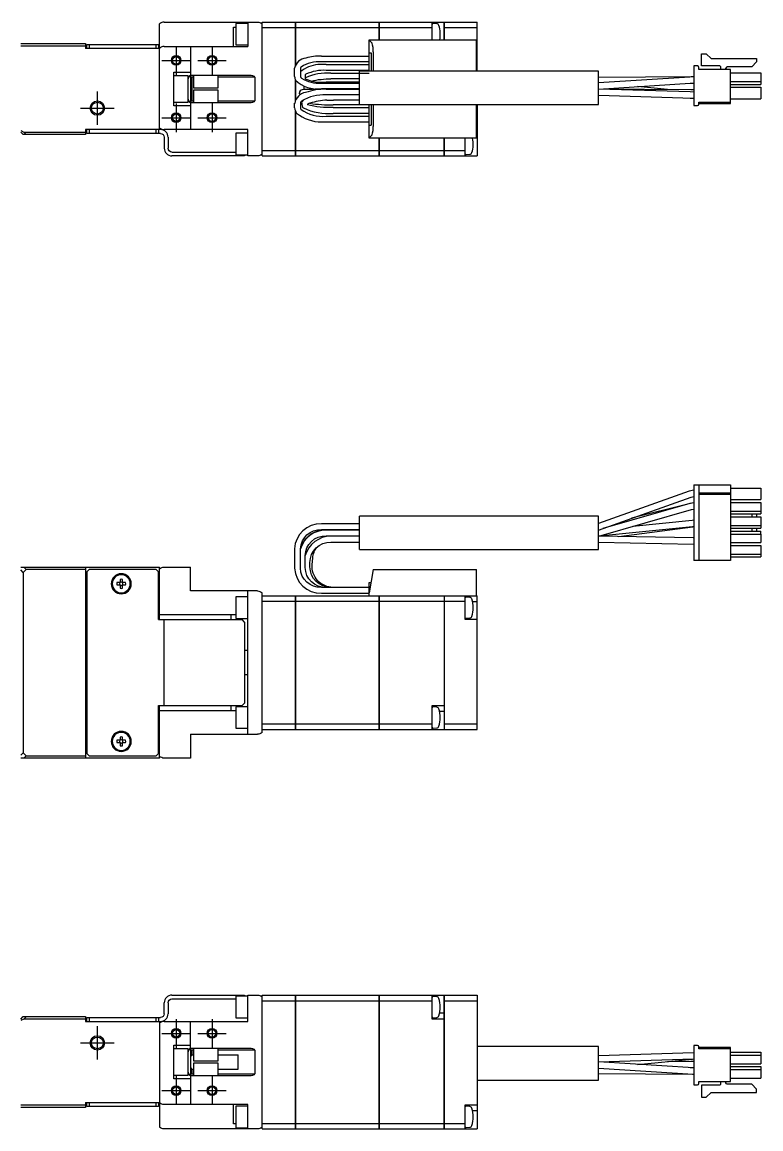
# Model space of a CAD drawing. Extents: x 0 to 720, y -8 to 242.
# Drawn here: x 192.2 to 346.9, y 10 to 241.7 of the extents above; entities that cross this region are included whole.
import ezdxf

# ---------------------------------------------------------------- set-up
doc = ezdxf.new("R2010")
doc.units = 0
doc.header["$LTSCALE"] = 0.5
doc.linetypes.add('CENTER', pattern=[50.8, 31.75, -6.35, 6.35, -6.35])
for name, color, linetype in [('MSM_CENTER', 1, 'CENTER'), ('MSM_CONTINUOUS', 7, 'CONTINUOUS'), ('MSM_NARROW', 5, 'CONTINUOUS')]:
    doc.layers.add(name, color=color, linetype=linetype)

msp = doc.modelspace()

# ---------------------------------------------------------------- linework, layer by layer
at = {"layer": 'MSM_CENTER'}
for p, q in [((224.48, 236.71), (224.48, 230.71)), ((231.98, 236.71), (231.98, 230.71)), ((221.48, 233.71), (227.48, 233.71)), ((228.98, 233.71), (234.98, 233.71)), ((207.98, 220.21), (207.98, 227.21)), ((204.48, 223.71), (211.48, 223.71)), ((224.48, 224.71), (224.48, 218.71)), ((231.98, 224.71), (231.98, 218.71)), ((221.48, 221.71), (227.48, 221.71)), ((228.98, 221.71), (234.98, 221.71)), ((224.48, 33), (224.48, 27)), ((231.98, 33), (231.98, 27)), ((207.98, 24.5), (207.98, 31.5)), ((204.48, 28), (211.48, 28)), ((221.48, 30), (227.48, 30)), ((228.98, 30), (234.98, 30)), ((224.48, 21), (224.48, 15)), ((231.98, 21), (231.98, 15)), ((221.48, 18), (227.48, 18)), ((228.98, 18), (234.98, 18))]:
    msp.add_line(p, q, dxfattribs=at)
at = {"layer": 'MSM_CONTINUOUS'}
for p, q in [((220.98, 236.23), (220.98, 241.33)), ((221.98, 241.71), (241.48, 241.71)), ((236.98, 241.46), (236.98, 236.96)), ((239.48, 241.46), (236.98, 241.46)), ((239.48, 241.71), (239.48, 236.61)), ((242.48, 213.71), (242.48, 241.71)), ((242.48, 241.71), (249.47, 241.71)), ((249.47, 232.66), (249.47, 241.71)), ((249.48, 241.7), (249.47, 241.7)), ((249.48, 241.71), (249.48, 232.68)), ((249.48, 241.71), (266.97, 241.71)), ((266.97, 238.01), (266.97, 241.71)), ((266.98, 241.7), (266.97, 241.7)), ((266.98, 241.71), (280.58, 241.71)), ((266.98, 241.71), (266.98, 238.01)), ((278.08, 238.01), (278.08, 241.71)), ((279.07, 241.38), (278.3, 241.44)), ((280.58, 238.01), (280.58, 241.71)), ((280.58, 241.7), (280.59, 241.7)), ((280.59, 241.71), (280.59, 238.01)), ((280.59, 241.71), (287.48, 241.71)), ((287.48, 231.48), (287.48, 241.71)), ((236.48, 240.66), (236.98, 240.66)), ((236.48, 236.61), (236.48, 240.66)), ((242.48, 240.56), (249.47, 240.56)), ((249.48, 240.56), (249.47, 240.56)), ((249.48, 240.56), (266.97, 240.56)), ((266.98, 240.56), (266.97, 240.56)), ((266.98, 240.56), (278.08, 240.56)), ((280.58, 240.56), (280.59, 240.56)), ((280.59, 240.56), (287.48, 240.56)), ((191.98, 237.21), (205.48, 237.21)), ((205.48, 236.71), (191.98, 236.71)), ((205.48, 237.21), (205.48, 236.21)), ((205.78, 236.21), (205.78, 237.01)), ((205.78, 237.01), (220.78, 237.01)), ((206.28, 237.01), (206.28, 236.21)), ((220.28, 236.21), (220.28, 237.01)), ((220.78, 237.01), (220.78, 236.21)), ((221.98, 236.61), (239.48, 236.61)), ((227.48, 236.61), (227.48, 230.59)), ((236.98, 236.96), (239.48, 236.96)), ((264.88, 238.01), (287.38, 238.01)), ((264.88, 231.48), (264.88, 238.01)), ((264.88, 237.91), (265.48, 237.31)), ((287.38, 231.48), (287.38, 238.01)), ((220.98, 236.21), (205.48, 236.21)), ((220.98, 219.21), (220.98, 236.21)), ((254.88, 234.61), (264.88, 234.61)), ((264.88, 235.31), (265.27, 235.31)), ((265.27, 235.31), (265.27, 231.48)), ((265.75, 235.53), (265.75, 231.48)), ((334.43, 235.1), (335.43, 235.1)), ((334.43, 232.57), (334.43, 235.1)), ((335.43, 235.1), (336.45, 234.08)), ((336.45, 234.08), (345.99, 234.08)), ((345.99, 234.08), (345.99, 233.38)), ((249.28, 230.32), (249.28, 232.06)), ((250.48, 232.06), (250.48, 230.32)), ((264.88, 233.41), (254.88, 233.41)), ((255.88, 232.81), (264.88, 232.81)), ((332.88, 232.53), (332.88, 224.25)), ((333.6, 232.53), (332.88, 232.53)), ((333.9, 231.82), (333.9, 232.23)), ((340.53, 231.82), (333.9, 231.82)), ((338.28, 232.57), (334.43, 232.57)), ((338.43, 232.42), (338.43, 231.82)), ((339.58, 231.82), (339.58, 232.1)), ((344.99, 232.38), (339.86, 232.38)), ((340.53, 224.71), (340.53, 231.82)), ((345.99, 233.38), (344.99, 232.38)), ((223.98, 231.21), (227.48, 231.21)), ((223.98, 224.21), (223.98, 231.21)), ((226.98, 230.46), (223.98, 230.46)), ((226.98, 224.96), (226.98, 230.46)), ((227.48, 230.59), (227.57, 230.59)), ((227.5, 230.56), (227.57, 230.59)), ((227.58, 224.84), (227.58, 230.59)), ((227.78, 230.21), (227.58, 230.01)), ((227.78, 230.61), (240.18, 230.61)), ((227.78, 230.21), (227.78, 225.21)), ((228.08, 230.21), (227.78, 230.21)), ((228.08, 230.61), (228.08, 227.96)), ((233.28, 227.96), (233.28, 230.61)), ((240.88, 230.21), (233.28, 230.21)), ((240.98, 229.81), (240.98, 225.61)), ((249.47, 229.61), (249.47, 225.37)), ((249.48, 225.39), (249.48, 229.59)), ((251.48, 230.66), (251.48, 229.92)), ((264.88, 231.61), (255.88, 231.61)), ((256.88, 231.01), (264.88, 231.01)), ((262.88, 229.81), (256.88, 229.81)), ((262.88, 224.48), (262.88, 231.48)), ((312.88, 231.48), (262.88, 231.48)), ((312.88, 224.48), (312.88, 231.48)), ((332.55, 230.26), (312.88, 230.11)), ((332.02, 230.21), (312.88, 229.02)), ((332.88, 230.25), (332.02, 230.21)), ((332.88, 230.26), (332.27, 230.26)), ((332.88, 230.26), (332.55, 230.26)), ((340.53, 231.09), (346.88, 231.09)), ((346.88, 231.09), (346.88, 228.69)), ((228.08, 227.96), (233.28, 227.96)), ((228.08, 227.46), (228.08, 224.81)), ((233.28, 227.46), (228.08, 227.46)), ((233.28, 224.81), (233.28, 227.46)), ((251.28, 228.08), (251.33, 228.3)), ((251.28, 228.04), (251.28, 228.08)), ((251.28, 227.64), (251.28, 228.04)), ((251.28, 227.58), (251.28, 227.64)), ((253.83, 229.14), (255.88, 229.21)), ((254.88, 228.96), (262.88, 228.96)), ((262.88, 227.76), (254.88, 227.76)), ((255.88, 229.21), (262.88, 229.21)), ((255.88, 227.66), (262.88, 227.66)), ((332.09, 227.09), (312.88, 227.71)), ((312.9, 227.71), (332.1, 228.92)), ((332.22, 227.57), (312.9, 227.71)), ((327.36, 227.61), (321.03, 228.22)), ((332.88, 227.07), (332.09, 227.09)), ((332.1, 228.92), (332.88, 228.95)), ((332.88, 227.57), (332.22, 227.57)), ((340.53, 229.29), (346.88, 229.29)), ((340.53, 228.69), (346.88, 228.69)), ((340.53, 228.09), (346.88, 228.09)), ((346.88, 228.09), (346.88, 225.69)), ((223.98, 224.96), (226.98, 224.96)), ((227.48, 224.84), (227.48, 219.21)), ((227.48, 224.84), (227.57, 224.84)), ((227.57, 224.84), (227.49, 224.87)), ((227.58, 225.41), (227.78, 225.21)), ((227.78, 225.21), (228.08, 225.21)), ((240.18, 224.81), (227.78, 224.81)), ((233.28, 225.21), (240.88, 225.21)), ((250.32, 226.72), (250.28, 226.92)), ((250.44, 226.54), (250.32, 226.72)), ((250.8, 224.75), (250.82, 224.79)), ((250.82, 224.79), (250.89, 224.99)), ((262.88, 226.46), (255.88, 226.46)), ((257.46, 225.37), (257.42, 225.37)), ((262.88, 225.37), (257.44, 225.37)), ((312.88, 226.41), (332.77, 225.77)), ((332.05, 225.79), (332.88, 225.77)), ((332.77, 225.77), (332.88, 225.77)), ((333.9, 224.96), (340.53, 224.96)), ((333.9, 224.55), (333.9, 224.96)), ((340.53, 225.69), (346.88, 225.69)), ((227.48, 224.21), (223.98, 224.21)), ((249.28, 223.76), (249.28, 224.72)), ((249.47, 213.71), (249.47, 223.01)), ((249.48, 222.99), (249.48, 213.71)), ((250.48, 224.73), (250.48, 223.76)), ((252, 224.54), (251.95, 224.38)), ((262.88, 224.41), (257.34, 224.41)), ((257.36, 223.81), (264.88, 223.81)), ((264.88, 222.61), (257.36, 222.61)), ((262.88, 224.48), (312.88, 224.48)), ((264.88, 217.41), (264.88, 224.48)), ((265.27, 224.48), (265.27, 220.11)), ((265.75, 224.48), (265.75, 219.89)), ((287.38, 217.41), (287.38, 224.48)), ((287.48, 224.48), (287.48, 213.71)), ((332.88, 224.25), (333.6, 224.25)), ((333.9, 224.71), (340.53, 224.71)), ((254.88, 220.81), (264.88, 220.81)), ((255.88, 222.01), (264.88, 222.01)), ((191.98, 219.02), (192.59, 218.71)), ((192.48, 218.21), (191.98, 218.71)), ((205.48, 218.21), (192.48, 218.21)), ((192.59, 218.71), (205.48, 218.71)), ((192.59, 218.71), (193.09, 218.21)), ((221.18, 219.21), (205.48, 219.21)), ((205.48, 219.21), (205.48, 218.21)), ((205.78, 218.41), (205.78, 219.21)), ((221.18, 218.41), (205.78, 218.41)), ((206.28, 219.21), (206.28, 218.41)), ((220.28, 218.41), (220.28, 219.21)), ((220.78, 219.21), (220.78, 218.41)), ((239.48, 219.21), (221.98, 219.21)), ((236.98, 218.46), (236.98, 213.96)), ((239.48, 218.46), (236.98, 218.46)), ((239.48, 213.71), (239.48, 219.21)), ((264.88, 220.11), (265.27, 220.11)), ((265.48, 218.12), (264.88, 217.52)), ((221.98, 217.61), (221.98, 215.31)), ((222.78, 217.61), (222.78, 215.31)), ((287.38, 217.41), (264.88, 217.41)), ((266.97, 213.71), (266.97, 217.41)), ((266.98, 217.41), (266.98, 213.71)), ((280.58, 213.71), (280.58, 217.41)), ((280.59, 217.41), (280.59, 213.71)), ((284.98, 213.71), (284.98, 217.41)), ((287.38, 217.46), (287.48, 217.46)), ((223.58, 214.51), (236.98, 214.51)), ((238.78, 213.71), (223.58, 213.71)), ((236.98, 213.96), (239.48, 213.96)), ((238.28, 213.71), (238.28, 213.96)), ((238.78, 213.96), (238.78, 213.71)), ((241.48, 213.71), (239.48, 213.71)), ((242.48, 214.87), (249.47, 214.87)), ((242.48, 213.71), (249.47, 213.71)), ((249.48, 214.87), (249.47, 214.87)), ((249.48, 213.72), (249.47, 213.72)), ((249.48, 214.87), (266.97, 214.87)), ((249.48, 213.71), (266.97, 213.71)), ((266.98, 214.87), (266.97, 214.87)), ((266.98, 213.72), (266.97, 213.72)), ((266.98, 214.87), (280.58, 214.87)), ((266.98, 213.71), (280.58, 213.71)), ((280.58, 214.87), (280.59, 214.87)), ((280.58, 213.72), (280.59, 213.72)), ((280.59, 214.87), (284.98, 214.87)), ((280.59, 213.71), (287.48, 213.71)), ((285.19, 213.98), (285.96, 214.05)), ((332.88, 143.75), (331.85, 143.49)), ((332.88, 144.87), (332.88, 129.02)), ((332.88, 144.87), (340.53, 144.87)), ((333.9, 144.87), (333.9, 129.02)), ((340.53, 144.87), (340.53, 129.02)), ((340.53, 144.14), (346.88, 144.14)), ((346.88, 144.14), (346.88, 141.74)), ((331.85, 143.49), (312.88, 136.76)), ((312.88, 135.38), (332.29, 142.27)), ((332.28, 142.27), (332.88, 142.43)), ((332.29, 142.27), (332.88, 142.43)), ((340.53, 143.09), (333.9, 143.09)), ((340.53, 142.79), (333.9, 142.79)), ((340.53, 141.74), (346.88, 141.74)), ((312.97, 134.12), (332.39, 139.65)), ((332.03, 140.9), (313.82, 135.71)), ((332.12, 140.95), (319.81, 137.84)), ((332.88, 141.08), (332.03, 140.9)), ((332.88, 141.09), (332.12, 140.95)), ((332.39, 139.65), (332.88, 139.76)), ((340.53, 141.14), (346.88, 141.14)), ((340.53, 139.34), (346.88, 139.34)), ((346.88, 141.14), (346.88, 139.34)), ((346.88, 139.34), (346.88, 138.74)), ((262.88, 131.27), (262.88, 138.27)), ((312.88, 138.27), (262.88, 138.27)), ((312.88, 131.27), (312.88, 138.27)), ((332.47, 137.38), (320.07, 136.14)), ((332.88, 137.41), (332.47, 137.38)), ((340.53, 138.74), (346.88, 138.74)), ((340.53, 138.14), (346.88, 138.14)), ((344.99, 138.74), (344.99, 138.14)), ((345.99, 138.74), (345.99, 138.14)), ((346.88, 138.14), (346.88, 136.34)), ((262.88, 136.67), (254.88, 136.67)), ((254.88, 135.47), (262.88, 135.47)), ((262.88, 135.37), (255.88, 135.37)), ((313, 134.13), (332.6, 136.09)), ((317.18, 134.03), (332.64, 136.08)), ((332.6, 136.09), (332.88, 136.11)), ((340.53, 136.34), (346.88, 136.34)), ((340.53, 135.74), (346.88, 135.74)), ((340.53, 135.14), (346.88, 135.14)), ((340.53, 134.54), (346.88, 134.54)), ((344.99, 135.74), (344.99, 135.14)), ((345.99, 135.74), (345.99, 135.14)), ((346.88, 136.34), (346.88, 135.74)), ((346.88, 134.54), (346.88, 135.14)), ((346.88, 134.54), (346.88, 132.74)), ((255.14, 134.01), (255.17, 134.02)), ((255.17, 134.01), (255.14, 134.01)), ((255.17, 134.02), (256.38, 134.17)), ((255.88, 134.07), (255.17, 134.01)), ((255.88, 134.17), (262.88, 134.17)), ((262.88, 134.07), (255.88, 134.07)), ((256.88, 132.87), (262.88, 132.87)), ((332.8, 133.72), (312.88, 134.12)), ((312.88, 132.82), (332.77, 132.42)), ((332.88, 133.72), (332.73, 133.72)), ((332.77, 132.42), (332.88, 132.42)), ((332.88, 133.72), (332.8, 133.72)), ((340.53, 132.74), (346.88, 132.74)), ((340.53, 132.14), (346.88, 132.14)), ((346.88, 132.14), (346.88, 130.34)), ((249.28, 131.47), (249.28, 127.37)), ((250.48, 127.37), (250.48, 131.47)), ((250.49, 131.46), (250.48, 131.43)), ((251.48, 127.53), (251.48, 130.01)), ((262.88, 131.27), (312.88, 131.27)), ((340.53, 130.34), (346.88, 130.34)), ((346.88, 130.34), (346.88, 129.74)), ((191.98, 127.62), (220.98, 127.62)), ((192.59, 127.62), (193.09, 127.12)), ((205.48, 127.62), (205.48, 87.62)), ((220.98, 116.62), (220.98, 127.62)), ((221.98, 127.62), (227.48, 127.62)), ((227.48, 122.62), (227.48, 127.62)), ((252.48, 127.68), (252.48, 128.56)), ((252.96, 128.14), (253.08, 129.52)), ((340.53, 129.02), (332.88, 129.02)), ((340.53, 129.74), (346.88, 129.74)), ((192.48, 126.51), (191.98, 127.01)), ((193.09, 127.12), (192.48, 126.51)), ((192.48, 126.51), (192.48, 88.73)), ((205.48, 127.12), (193.09, 127.12)), ((206.28, 127.12), (205.78, 126.62)), ((205.78, 126.62), (205.78, 88.62)), ((220.28, 127.12), (206.28, 127.12)), ((220.78, 126.62), (220.28, 127.12)), ((220.78, 116.62), (220.78, 126.62)), ((265.75, 127.12), (264.88, 122.22)), ((265.75, 127.12), (287.38, 127.12)), ((287.38, 121.62), (287.38, 127.12)), ((212.74, 124.36), (212.06, 124.36)), ((212.06, 123.88), (212.74, 123.88)), ((212.74, 125.04), (212.74, 124.36)), ((212.74, 123.88), (212.74, 123.2)), ((213.22, 124.36), (213.22, 125.04)), ((213.9, 124.36), (213.22, 124.36)), ((213.22, 123.2), (213.22, 123.88)), ((213.22, 123.88), (213.9, 123.88)), ((264.88, 123.37), (254.88, 123.37)), ((257.36, 123.37), (257.12, 123.37)), ((264.88, 121.62), (264.88, 124.42)), ((264.88, 124.42), (265.27, 124.42)), ((241.48, 122.62), (227.48, 122.62)), ((236.98, 121.37), (236.98, 116.87)), ((239.48, 121.37), (236.98, 121.37)), ((239.48, 92.62), (239.48, 122.62)), ((242.48, 93), (242.48, 122.24)), ((242.48, 121.62), (249.47, 121.62)), ((249.47, 93.62), (249.47, 121.62)), ((249.48, 121.61), (249.47, 121.61)), ((249.48, 121.62), (249.48, 93.62)), ((249.48, 121.62), (287.48, 121.62)), ((254.88, 122.17), (264.88, 122.17)), ((266.97, 93.62), (266.97, 121.62)), ((266.98, 121.61), (266.97, 121.61)), ((266.98, 121.62), (266.98, 93.62)), ((280.58, 121.62), (280.58, 93.62)), ((280.58, 121.61), (280.59, 121.61)), ((280.59, 121.62), (280.59, 93.62)), ((284.98, 116.62), (284.98, 121.62)), ((285.96, 121.28), (285.19, 121.35)), ((287.48, 93.62), (287.48, 121.62)), ((242.48, 120.46), (249.47, 120.46)), ((249.48, 120.46), (249.47, 120.46)), ((249.48, 120.46), (266.97, 120.46)), ((266.98, 120.46), (266.97, 120.46)), ((266.98, 120.46), (280.58, 120.46)), ((280.58, 120.46), (280.59, 120.46)), ((280.59, 120.46), (284.98, 120.46)), ((287.48, 120.37), (286.54, 120.37)), ((205.78, 117.62), (205.48, 117.62)), ((205.48, 115.87), (205.78, 115.87)), ((236.98, 117.62), (220.78, 117.62)), ((220.78, 116.62), (238.28, 116.62)), ((221.98, 98.62), (221.98, 116.62)), ((235.98, 116.62), (235.98, 117.62)), ((236.98, 116.87), (239.48, 116.87)), ((238.78, 116.12), (238.28, 116.62)), ((238.78, 116.12), (238.78, 99.12)), ((287.48, 116.62), (284.98, 116.62)), ((285.19, 116.89), (285.96, 116.96)), ((205.68, 112.62), (205.48, 112.42)), ((205.68, 112.62), (205.68, 102.62)), ((205.78, 112.62), (205.68, 112.62)), ((239.48, 110.12), (238.78, 110.12)), ((238.78, 105.12), (239.48, 105.12)), ((205.48, 102.82), (205.68, 102.62)), ((205.68, 102.62), (205.78, 102.62)), ((205.78, 99.37), (205.48, 99.37)), ((205.48, 97.62), (205.78, 97.62)), ((220.78, 88.62), (220.78, 98.62)), ((220.78, 98.62), (238.28, 98.62)), ((220.78, 97.62), (236.98, 97.62)), ((220.98, 87.62), (220.98, 98.62)), ((235.98, 97.62), (235.98, 98.62)), ((236.98, 98.37), (236.98, 93.87)), ((239.48, 98.37), (236.98, 98.37)), ((238.28, 98.62), (238.78, 99.12)), ((278.08, 98.62), (280.58, 98.62)), ((278.08, 93.62), (278.08, 98.62)), ((279.07, 98.28), (278.3, 98.35)), ((280.58, 97.37), (279.65, 97.37)), ((236.98, 93.87), (239.48, 93.87)), ((242.48, 94.77), (249.47, 94.77)), ((242.48, 93.62), (249.47, 93.62)), ((249.48, 94.78), (249.47, 94.78)), ((249.48, 93.63), (249.47, 93.63)), ((249.48, 94.77), (266.97, 94.77)), ((249.48, 93.62), (266.97, 93.62)), ((266.98, 94.78), (266.97, 94.78)), ((266.98, 93.63), (266.97, 93.63)), ((266.98, 94.77), (278.08, 94.77)), ((266.98, 93.62), (280.58, 93.62)), ((278.3, 93.89), (279.07, 93.96)), ((280.58, 94.78), (280.59, 94.78)), ((280.58, 93.63), (280.59, 93.63)), ((280.59, 94.77), (287.48, 94.77)), ((280.59, 93.62), (287.48, 93.62)), ((212.74, 91.36), (212.06, 91.36)), ((212.06, 90.88), (212.74, 90.88)), ((212.74, 92.04), (212.74, 91.36)), ((212.74, 90.88), (212.74, 90.2)), ((213.22, 91.36), (213.22, 92.04)), ((213.9, 91.36), (213.22, 91.36)), ((213.22, 90.2), (213.22, 90.88)), ((213.22, 90.88), (213.9, 90.88)), ((227.48, 92.62), (227.48, 87.62)), ((227.48, 92.62), (241.48, 92.62)), ((191.98, 88.23), (192.48, 88.73)), ((192.48, 88.73), (193.09, 88.12)), ((193.09, 88.12), (192.59, 87.62)), ((193.09, 88.12), (205.48, 88.12)), ((205.78, 88.62), (206.28, 88.12)), ((206.28, 88.12), (220.28, 88.12)), ((220.28, 88.12), (220.78, 88.62)), ((220.98, 87.62), (191.98, 87.62)), ((227.48, 87.62), (221.98, 87.62)), ((223.58, 38), (238.78, 38)), ((223.58, 37.2), (236.98, 37.2)), ((236.98, 37.75), (236.98, 33.25)), ((239.48, 37.75), (236.98, 37.75)), ((238.28, 37.75), (238.28, 38)), ((238.78, 38), (238.78, 37.75)), ((239.48, 38), (241.48, 38)), ((239.48, 32.5), (239.48, 38)), ((242.48, 10), (242.48, 38)), ((242.48, 38), (249.47, 38)), ((249.47, 10), (249.47, 38)), ((249.48, 37.99), (249.47, 37.99)), ((249.48, 38), (249.48, 10)), ((249.48, 38), (266.97, 38)), ((266.97, 10), (266.97, 38)), ((266.98, 37.99), (266.97, 37.99)), ((266.98, 38), (266.98, 10)), ((266.98, 38), (280.58, 38)), ((278.08, 33), (278.08, 38)), ((279.07, 37.66), (278.3, 37.73)), ((280.58, 10), (280.58, 38)), ((280.58, 37.99), (280.59, 37.99)), ((280.59, 38), (280.59, 10)), ((280.59, 38), (287.48, 38)), ((287.48, 38), (287.48, 10)), ((221.98, 34.1), (221.98, 36.4)), ((222.78, 36.4), (222.78, 34.1)), ((242.48, 36.84), (249.47, 36.84)), ((249.48, 36.83), (249.47, 36.83)), ((249.48, 36.84), (266.97, 36.84)), ((266.98, 36.83), (266.97, 36.83)), ((266.98, 36.84), (278.08, 36.84)), ((280.58, 36.83), (280.59, 36.83)), ((280.59, 36.84), (287.48, 36.84)), ((191.98, 33), (192.48, 33.5)), ((192.59, 33), (191.98, 32.69)), ((192.48, 33.5), (205.48, 33.5)), ((193.09, 33.5), (192.59, 33)), ((205.48, 33), (192.59, 33)), ((205.48, 33.5), (205.48, 32.5)), ((205.48, 32.5), (221.18, 32.5)), ((205.78, 32.5), (205.78, 33.3)), ((205.78, 33.3), (221.18, 33.3)), ((206.28, 33.3), (206.28, 32.5)), ((220.28, 32.5), (220.28, 33.3)), ((220.78, 33.3), (220.78, 32.5)), ((220.98, 32.5), (220.98, 15.5)), ((221.98, 32.5), (239.48, 32.5)), ((227.48, 26.87), (227.48, 32.5)), ((236.98, 33.25), (239.48, 33.25)), ((280.58, 33), (278.08, 33)), ((278.3, 33.27), (279.07, 33.34)), ((280.58, 34.25), (279.65, 34.25)), ((223.98, 27.5), (227.48, 27.5)), ((223.98, 20.5), (223.98, 27.5)), ((226.98, 26.75), (223.98, 26.75)), ((226.98, 21.25), (226.98, 26.75)), ((227.48, 26.87), (227.57, 26.87)), ((227.5, 26.85), (227.57, 26.87)), ((227.58, 21.12), (227.58, 26.88)), ((227.78, 26.5), (227.58, 26.3)), ((227.58, 25.13), (227.78, 25.5)), ((227.78, 26.9), (240.18, 26.9)), ((227.78, 26.5), (227.78, 25.5)), ((228.08, 26.5), (227.78, 26.5)), ((227.78, 25.5), (228.08, 25.5)), ((228.08, 26.9), (228.08, 24.25)), ((233.28, 24.25), (233.28, 26.9)), ((240.88, 26.5), (233.28, 26.5)), ((233.28, 25.5), (237.48, 25.5)), ((237.48, 22.5), (237.48, 25.5)), ((240.98, 26.1), (240.98, 21.9)), ((312.88, 27.23), (287.48, 27.23)), ((312.88, 20.23), (312.88, 27.23)), ((332.77, 25.94), (312.88, 25.3)), ((332.88, 25.95), (332.77, 25.94)), ((332.88, 27.47), (332.88, 19.19)), ((333.6, 27.47), (332.88, 27.47)), ((333.9, 26.76), (333.9, 27.17)), ((340.53, 27.01), (333.9, 27.01)), ((340.53, 26.76), (333.9, 26.76)), ((340.53, 19.9), (340.53, 27.01)), ((340.53, 26.03), (346.88, 26.03)), ((346.88, 26.03), (346.88, 23.63)), ((228.08, 24.25), (233.28, 24.25)), ((228.08, 23.75), (228.08, 21.1)), ((233.28, 23.75), (228.08, 23.75)), ((233.28, 21.1), (233.28, 23.75)), ((312.88, 24), (332.81, 24.65)), ((332.76, 22.76), (312.9, 24)), ((321.03, 23.49), (332.6, 24.62)), ((327.36, 24.11), (332.22, 24.14)), ((332.22, 24.14), (332.88, 24.15)), ((332.6, 24.62), (332.88, 24.64)), ((332.81, 24.65), (332.88, 24.65)), ((340.53, 25.43), (346.88, 25.43)), ((340.53, 23.63), (346.88, 23.63)), ((223.98, 21.25), (226.98, 21.25)), ((227.48, 21.13), (227.48, 15.1)), ((227.48, 21.13), (227.57, 21.13)), ((227.57, 21.13), (227.49, 21.16)), ((227.78, 22.5), (227.58, 22.87)), ((227.58, 21.7), (227.78, 21.5)), ((227.78, 22.5), (227.78, 21.5)), ((227.78, 22.5), (228.08, 22.5)), ((227.78, 21.5), (228.08, 21.5)), ((240.18, 21.1), (227.78, 21.1)), ((233.28, 22.5), (237.48, 22.5)), ((233.28, 21.5), (240.88, 21.5)), ((312.88, 22.7), (332.68, 21.46)), ((312.88, 21.6), (332.55, 21.45)), ((332.88, 22.76), (332.1, 22.8)), ((332.55, 21.45), (332.88, 21.45)), ((332.68, 21.46), (332.88, 21.45)), ((332.88, 22.75), (332.76, 22.76)), ((340.53, 23.03), (346.88, 23.03)), ((340.53, 22.43), (346.88, 22.43)), ((346.88, 23.03), (346.88, 20.63)), ((227.48, 20.5), (223.98, 20.5)), ((287.48, 20.23), (312.88, 20.23)), ((332.88, 19.19), (333.6, 19.19)), ((333.9, 19.9), (340.53, 19.9)), ((333.9, 19.49), (333.9, 19.9)), ((338.28, 19.15), (334.43, 19.15)), ((334.43, 19.15), (334.43, 16.62)), ((338.43, 19.9), (338.43, 19.3)), ((339.58, 19.62), (339.58, 19.9)), ((344.99, 19.34), (339.86, 19.34)), ((340.53, 20.63), (346.88, 20.63)), ((345.99, 18.34), (344.99, 19.34)), ((334.43, 16.62), (335.43, 16.62)), ((335.43, 16.62), (336.45, 17.64)), ((336.45, 17.64), (345.99, 17.64)), ((345.99, 17.64), (345.99, 18.34)), ((191.98, 15), (205.48, 15)), ((205.48, 14.5), (191.98, 14.5)), ((205.48, 15.5), (220.98, 15.5)), ((205.48, 15.5), (205.48, 14.5)), ((205.78, 14.7), (205.78, 15.5)), ((220.78, 14.7), (205.78, 14.7)), ((206.28, 15.5), (206.28, 14.7)), ((220.28, 14.7), (220.28, 15.5)), ((220.78, 15.5), (220.78, 14.7)), ((220.98, 15.48), (220.98, 10.38)), ((239.48, 15.1), (221.98, 15.1)), ((236.48, 11.05), (236.48, 15.1)), ((236.98, 14.75), (236.98, 10.25)), ((239.48, 14.75), (236.98, 14.75)), ((239.48, 10), (239.48, 15.1)), ((284.98, 15), (287.48, 15)), ((284.98, 10), (284.98, 15)), ((285.96, 14.66), (285.19, 14.73)), ((287.48, 13.75), (286.54, 13.75)), ((241.48, 10), (221.98, 10)), ((236.98, 11.05), (236.48, 11.05)), ((236.98, 10.25), (239.48, 10.25)), ((242.48, 11.15), (249.47, 11.15)), ((242.48, 10), (249.47, 10)), ((249.48, 11.16), (249.47, 11.16)), ((249.48, 10.01), (249.47, 10.01)), ((249.48, 11.15), (266.97, 11.15)), ((249.48, 10), (266.97, 10)), ((266.98, 11.16), (266.97, 11.16)), ((266.98, 10.01), (266.97, 10.01)), ((266.98, 11.15), (280.58, 11.15)), ((266.98, 10), (280.58, 10)), ((280.58, 11.16), (280.59, 11.16)), ((280.58, 10.01), (280.59, 10.01)), ((280.59, 11.15), (284.98, 11.15)), ((280.59, 10), (287.48, 10)), ((285.19, 10.27), (285.96, 10.34))]:
    msp.add_line(p, q, dxfattribs=at)
for centre, radius in [((224.48, 233.71), 0.783), ((231.98, 233.71), 0.783), ((207.98, 223.71), 1.23), ((224.48, 221.71), 0.783), ((231.98, 221.71), 0.783), ((224.48, 30), 0.783), ((231.98, 30), 0.783), ((207.98, 28), 1.23), ((224.48, 18), 0.783), ((231.98, 18), 0.783)]:
    msp.add_circle(centre, radius, dxfattribs=at)
at = {"layer": 'MSM_CONTINUOUS', "extrusion": (0, 0, -1)}
for centre, radius in [((-212.98, 124.12), 2.1), ((-212.98, 124.12), 1.9), ((-212.98, 91.12), 2.1), ((-212.98, 91.12), 1.9)]:
    msp.add_circle(centre, radius, dxfattribs=at)
at = {"layer": 'MSM_CONTINUOUS'}
for centre, radius, start, end in [((221.98, 240.21), 1.5, 90, 131.8103), ((278.28, 241.25), 0.2, 85, 180), ((279.02, 240.88), 0.5, 17.6292, 85), ((273.78, 239.21), 6, 348.463, 17.6292), ((221.98, 235.11), 1.5, 90, 131.8103), ((261.24, 235.77), 4.51, 356.9565, 19.8759), ((251.84, 231.58), 2.6, 94.529, 169.4489), ((254.77, 223.22), 11.39, 89.4263, 105.9737), ((254.94, 225.61), 7.25, 96.3701, 128.0137), ((250.99, 231.95), 0.517, 135.2404, 168.1418), ((254.37, 226.57), 6.86, 85.7338, 123.1423), ((255.01, 224.41), 8.45, 84.0847, 95.9153), ((333.6, 232.23), 0.3, 0, 90), ((338.28, 232.42), 0.15, 0, 90), ((339.86, 232.1), 0.28, 90, 180), ((227.78, 229.81), 0.8, 111.0185, 180), ((250.73, 230.33), 1.45, 180.4058, 210.4027), ((254.03, 234.14), 6.43, 224.963, 277.5807), ((250.95, 230.39), 0.476, 188.6138, 236.2676), ((254.41, 236.07), 7.13, 238.56, 273.8379), ((252.4, 229.82), 1.25, 129.0936, 137.7837), ((251.71, 229.87), 0.266, 124.411, 149.3913), ((252.02, 230.33), 0.679, 217.4987, 239.8257), ((256.04, 220.08), 10.96, 85.615, 114.1334), ((255.36, 222.91), 8.72, 86.5414, 115.3793), ((256.59, 243.02), 14.15, 249.6946, 263.3429), ((250.9, 226.94), 0.622, 95.0583, 181.8855), ((254.6, 157.68), 69.98, 89.4917, 93.0744), ((255.69, 214.73), 12.93, 89.1445, 108.5736), ((227.78, 225.61), 0.8, 179.9994, 248.4559), ((252, 224.27), 2.75, 98.9432, 170.7276), ((251.35, 224.52), 0.889, 128.882, 166.1339), ((255.3, 217.83), 8.65, 86.1439, 121.4476), ((252.01, 224.54), 1.21, 130.2216, 158.1544), ((256.7, 211.62), 13.77, 92.8028, 107.8241), ((256.7, 211.62), 13.77, 87.0004, 87.0016), ((251, 223.79), 1.72, 181.1046, 220.9976), ((254.96, 229.21), 8.4, 231.2344, 269.4413), ((251.1, 223.83), 0.622, 186.9392, 221.0969), ((255.13, 229.7), 7.72, 234.3313, 275.5619), ((251.75, 224.5), 0.978, 165.1348, 231.2961), ((256.44, 235.31), 12.73, 245.3814, 274.1546), ((252.53, 223.88), 0.846, 93.0873, 128.5311), ((256.6, 251.28), 26.87, 261.1484, 271.5762), ((333.6, 224.55), 0.3, 270, 0), ((221.98, 220.71), 1.5, 228.1897, 270), ((221.18, 217.61), 1.6, 0, 90), ((261.11, 219.67), 4.64, 340.4546, 2.713), ((280.67, 216.21), 6, 342.3708, 11.537), ((223.58, 215.31), 1.6, 180, 270), ((285.17, 214.18), 0.2, 198.1949, 275), ((285.91, 214.55), 0.5, 275, 342.3708), ((254.68, 131.27), 5.41, 87.9067, 177.8727), ((255.81, 129.8), 5.57, 89.2277, 162.6191), ((256.85, 128.48), 5.59, 89.7079, 164.0346), ((254.69, 127.58), 5.41, 182.1863, 272.0343), ((212.98, 124.12), 0.95, 165.3667, 194.6333), ((212.98, 124.12), 0.365, 138.8496, 221.1504), ((212.98, 124.12), 0.95, 75.3667, 104.6333), ((212.98, 124.12), 0.365, 48.8496, 131.1504), ((212.98, 124.12), 0.365, 228.8496, 311.1504), ((212.98, 124.12), 0.95, 255.3667, 284.6333), ((212.98, 124.12), 0.365, 318.8496, 41.1504), ((212.98, 124.12), 0.95, 345.3667, 14.6333), ((285.17, 121.15), 0.2, 85, 161.8051), ((285.91, 120.79), 0.5, 17.6292, 85), ((280.67, 119.12), 6, 342.3708, 17.6292), ((285.17, 117.09), 0.2, 198.1949, 275), ((285.91, 117.45), 0.5, 275, 342.3708), ((278.28, 98.15), 0.2, 85, 180), ((279.02, 97.79), 0.5, 17.6292, 85), ((273.78, 96.12), 6, 342.3708, 17.6292), ((278.28, 94.09), 0.2, 180, 275), ((279.02, 94.45), 0.5, 275, 342.3708), ((212.98, 91.12), 0.95, 165.3667, 194.6333), ((212.98, 91.12), 0.365, 138.8496, 221.1504), ((212.98, 91.12), 0.95, 75.3667, 104.6333), ((212.98, 91.12), 0.365, 48.8496, 131.1504), ((212.98, 91.12), 0.365, 228.8496, 311.1504), ((212.98, 91.12), 0.365, 318.8496, 41.1504), ((212.98, 91.12), 0.95, 345.3667, 14.6333), ((212.98, 91.12), 0.95, 255.3667, 284.6333), ((223.58, 36.4), 1.6, 90, 180), ((278.28, 37.53), 0.2, 85, 180), ((279.02, 37.17), 0.5, 17.6292, 85), ((273.78, 35.5), 6, 342.3708, 17.6292), ((221.98, 31), 1.5, 90, 131.8103), ((221.18, 34.1), 1.6, 270, 0), ((278.28, 33.47), 0.2, 180, 275), ((279.02, 33.83), 0.5, 275, 342.3708), ((227.78, 26.1), 0.8, 111.0125, 180.006), ((333.6, 27.17), 0.3, 360, 90), ((227.78, 21.9), 0.8, 180, 248.4553), ((333.6, 19.49), 0.3, 270, 360), ((285.17, 14.53), 0.2, 85, 161.8051), ((285.91, 14.17), 0.5, 17.6292, 85), ((280.67, 12.5), 6, 342.3708, 17.6292), ((285.17, 10.47), 0.2, 198.1949, 275), ((285.91, 10.83), 0.5, 275, 342.3708)]:
    msp.add_arc(centre, radius, start, end, dxfattribs=at)
at = {"layer": 'MSM_CONTINUOUS', "extrusion": (0, 0, -1)}
for centre, radius, start, end in [((-241.48, 240.21), 1.5, 90, 131.8103), ((-227.78, 229.81), 0.8, 74.8734, 90), ((-240.18, 229.81), 0.8, 90, 180), ((-256.45, 214.02), 15.8, 76.5872, 91.5576), ((-255.41, 241.15), 13.5, 267.9949, 275.1375), ((-227.78, 225.61), 0.8, 270, 285.1266), ((-240.18, 225.61), 0.8, 180, 270), ((-256.68, 200.09), 25.29, 88.5191, 91.6777), ((-256.94, 245.88), 22.07, 268.9078, 283.0903), ((-221.18, 217.61), 0.8, 90, 180), ((-223.58, 215.31), 0.8, 270, 0), ((-241.48, 215.21), 1.5, 228.1897, 270), ((-254.7, 131.25), 4.22, 2.931, 92.4936), ((-255.78, 130.02), 5.45, 23.9954, 88.8909), ((-255.77, 129.88), 4.29, 1.6879, 91.5108), ((-256.84, 128.51), 4.36, 0.6063, 90.5686), ((-257.43, 129.14), 4.37, 5.0458, 37.0419), ((-221.98, 126.12), 1.5, 48.1897, 90), ((-255.77, 127.65), 4.29, 268.4433, 358.358), ((-256.84, 127.73), 4.36, 269.4143, 359.4108), ((-257.33, 127.76), 4.39, 269.8692, 4.9179), ((-254.69, 127.58), 4.22, 267.4296, 357.1458), ((-241.48, 121.12), 1.5, 90, 131.8103), ((-241.48, 94.12), 1.5, 228.1897, 270), ((-221.98, 89.12), 1.5, 270, 311.8103), ((-223.58, 36.4), 0.8, 0, 90), ((-241.48, 36.5), 1.5, 90, 131.8103), ((-221.18, 34.1), 0.8, 180, 270), ((-227.78, 26.1), 0.8, 74.8734, 90), ((-240.18, 26.1), 0.8, 90, 180), ((-227.78, 21.9), 0.8, 270, 285.1266), ((-240.18, 21.9), 0.8, 180, 270), ((-338.28, 19.3), 0.15, 180, 270), ((-339.86, 19.62), 0.28, 270, 0), ((-221.98, 16.6), 1.5, 270, 311.8103), ((-221.98, 11.5), 1.5, 270, 311.8103), ((-241.48, 11.5), 1.5, 228.1897, 270)]:
    msp.add_arc(centre, radius, start, end, dxfattribs=at)
at = {"layer": 'MSM_NARROW'}
for centre, radius in [((224.48, 233.71), 1), ((231.98, 233.71), 1), ((207.98, 223.71), 1.5), ((224.48, 221.71), 1), ((231.98, 221.71), 1), ((224.48, 30), 1), ((231.98, 30), 1), ((207.98, 28), 1.5), ((224.48, 18), 1), ((231.98, 18), 1)]:
    msp.add_circle(centre, radius, dxfattribs=at)

doc.saveas('drawing.dxf')
